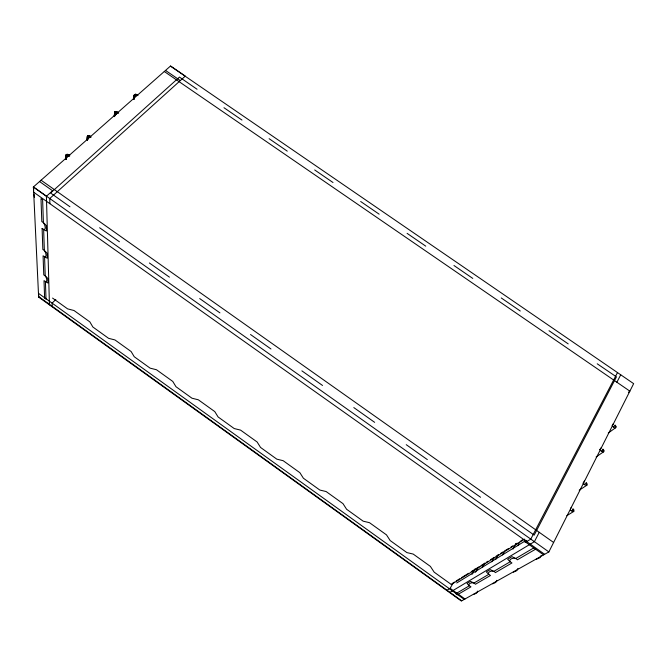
<?xml version="1.0" encoding="UTF-8"?>
<svg xmlns="http://www.w3.org/2000/svg" width="667" height="667" viewBox="0 0 667 667"><rect width="100%" height="100%" fill="white"/><g stroke="black" fill="none" stroke-linecap="round" stroke-linejoin="round"><path stroke-width="1" d="M66.025 159.305L66.208 154.811L67.292 154.219L69.143 154.761M66.025 159.313L66.033 155.169L66.692 154.377L69.835 155.803M66.208 154.811L66.191 158.954L66.208 154.811L68.134 154.486L66.642 154.636M89.395 135.768L87.485 136.093L87.36 140.245L87.485 136.093L88.569 135.493L90.395 136.026M91.104 137.018L87.994 135.643L87.327 136.443L87.219 139.553L87.485 136.093M87.335 140.028L87.327 136.443M114.499 116.041L114.582 112.465L115.266 111.656L118.709 112.748M114.524 115.224L114.741 112.123L115.825 111.522L117.617 112.031M118.342 112.965L115.266 111.656L114.582 112.465L114.299 116.592L114.741 112.123M114.299 116.617L114.582 112.465M114.849 116.108L115.074 113.006M114.949 115.508L114.707 112.923M133.992 98.983L134.384 94.847L135.459 94.239L136.693 94.506M134.075 98.716L134.234 95.173L134.776 94.697M134.384 94.847L133.842 99.308L134.234 95.173L134.917 94.372L137.977 95.631M133.842 99.291L134.234 95.173M134.542 98.199L134.367 95.623M477.605 591.137L476.555 593.163L473.653 594.447M496.832 580.315L495.756 582.416L492.596 583.825M517.926 568.442L516.833 570.627L513.382 572.178M541.104 555.528L540.07 557.62L536.276 559.346M571.286 507.337L570.794 508.312M548.866 551.917L33.425 186.943L38.636 297.09L461.364 601.017L548.866 551.917L633.65 383.658L170.427 66.091M539.244 532.316L534.4 541.671L449.608 592.563M616.875 382.233L620.727 374.796M617.5 372.586L530.79 539.119L525.713 542.213L543.588 554.877M524.412 541.963L525.371 540.12M525.713 542.213L526.68 540.37M517.717 545.664L519.651 542.004M513.006 549.099L515.924 543.588M502.61 554.927L505.052 550.367M495.614 559.588L498.066 555.027M491.787 561.856L494.247 557.279M482.349 567.584L484.826 563.031M472.019 574.337L475.021 568.859M475.504 572.278L477.981 567.734M52.56 298.074L67.609 308.871L73.987 310.505L89.845 321.886L92.863 327.005L108.596 338.327L114.966 339.945L131.124 351.534L134.242 356.728L150.108 368.142L156.47 369.743L172.77 381.432L175.971 386.702L191.979 398.216L198.332 399.8L214.774 411.589L218.076 416.942L234.217 428.556L240.562 430.115L257.145 442.004L260.539 447.44L276.83 459.163L283.158 460.697L299.883 472.695L303.377 478.214L319.81 490.037L326.121 491.546L342.996 503.643L346.59 509.254L363.165 521.177L369.468 522.67L386.493 534.876L390.187 540.57L406.912 552.601L413.198 554.069L430.373 566.383L434.167 572.161L451.317 584.492L454.419 582.049M446.673 590.453L450.158 588.327L453.193 582.883M612.623 425.029L613.382 423.52M55.828 299.483L52.126 303.143L52.209 306.745M49.441 304.861L46.407 196.265L52.551 190.745L39.545 181.549M583.241 482.925L584.425 480.965M33.658 190.103L33.35 187.01L170.552 65.983L185.309 76.096L49.758 198.508L49.875 203.702M628.406 392.279L629.873 391.154L164.29 71.502M608.262 433.016L615.824 427.589L615.916 426.23L615.057 425.021M573.553 511.622L573.953 509.972L573.003 508.746M586.677 485.409L587.077 483.775L586.16 482.558M596.115 456.953L603.768 451.667L603.852 450.308L602.968 449.091M603.452 451.918L603.885 450.875L602.935 449.575M615.524 427.822L615.958 426.78L615.032 425.488M579.206 490.203L587.002 485.151L586.118 483.075M456.186 580.957L459.721 578.764M461.489 577.672L468.567 573.287M471.219 571.636L473.87 569.993M475.646 568.901L479.181 566.708M480.949 565.608L484.484 563.415M486.251 562.323L488.027 561.222M490.679 559.58L493.33 557.937M495.981 556.295L498.633 554.652M500.408 553.552L503.06 551.909M505.711 550.267L508.362 548.616M511.014 546.973L512.79 545.881M515.441 544.239L517.208 543.138M520.744 540.945L522.511 539.853M451.317 584.492L524.687 539.128M456.695 582.983L525.929 540.487M566.808 515.691L573.887 511.356L572.953 509.288M533.75 547.907L515.749 558.487L511.931 556.653L507.654 559.204L510.097 561.806L493.83 571.369L490.237 569.601L486.368 571.911L488.711 574.379L473.945 583.058L470.543 581.357L467.025 583.458L469.285 585.801L455.811 593.713L457.32 594.797L470.944 586.86C465.191 583.95 473.487 580.899 475.429 584.25L490.462 575.488C484.434 572.378 493.313 569.118 495.381 572.619L511.939 562.973C505.611 559.63 515.149 556.136 517.375 559.805L535.576 549.199M599.875 449.533L601.267 447.557M137.235 94.731L135.368 94.739L137.027 95.114L136.06 94.981M87.911 135.926L88.536 135.968M115.149 111.964L115.75 112.006M116.45 112.248L117.425 112.398M89.253 136.21L90.228 136.376M68.017 154.919L68.993 155.103L67.275 154.677M134.751 94.864L135.985 95.131M115.083 112.164L117.967 113.39M87.802 136.168L90.72 137.46M66.5 154.919L69.435 156.253M135.459 94.239L136.235 94.514M223.979 107.72L241.954 120.052M269.118 138.694L287.26 151.142M314.682 169.952L333 182.516M360.672 201.501L379.156 214.182M407.087 233.35L425.754 246.156M453.952 265.499L472.786 278.422M501.251 297.957L520.268 311.005M549.008 330.715L568.209 343.889M597.223 363.798L616.441 376.888L534.2 535.126L512.831 520.085M99.625 227.764L119.443 241.787M149.4 262.981L169.426 277.147M199.7 298.566L219.935 312.873M250.525 334.517L270.969 348.983M301.884 370.852L322.545 385.468M353.785 407.57L374.662 422.344M406.236 444.672L427.339 459.605M459.246 482.183L480.582 497.274M115.683 113.94L116.625 114.432L115.099 113.44M165.524 70.419L180.34 80.582M41.071 180.207L553.618 542.479M33.35 187.01L46.407 196.265M33.683 192.221L544.631 554.294M450.158 588.327L464.982 598.991M464.257 599.4L38.519 293.363L38.694 297.023L38.678 296.573L461.731 600.817M134.751 96.131L135.326 96.615M88.436 137.969L87.444 136.927M67.15 156.737L66.033 155.169M69.968 206.787L50.584 192.996L179.473 77.089L197.065 89.253M572.511 509.73L573.462 510.955M585.684 483.5L586.601 484.726M602.509 449.992L603.402 451.209M614.615 425.888L615.483 427.097M572.561 510.947L572.97 511.647M585.718 484.717L586.11 485.434M602.534 451.2L602.91 451.934M614.632 427.097L614.982 427.83M34.067 194.23L34.367 197.315M66.542 156.211L66.533 158.279L66.542 156.211M87.836 137.46L87.761 139.536L87.836 137.46M42.104 228.464L42.846 249.541C45.873 250 48.091 259.822 43.072 255.803L43.772 274.962C46.673 275.354 48.666 284.517 44.014 280.64L44.622 298.124L46.015 299.116L45.423 281.841L47.982 282.983L47.849 278.456L45.223 275.88L44.572 257.003L47.249 258.162L47.099 253.21L44.355 250.484L43.647 229.79L46.448 230.957L46.281 225.513L43.405 222.62L42.621 199.825L40.979 198.658L41.821 221.644C44.964 222.103 47.44 232.725 42.104 228.464M613.565 427.197L612.206 425.671L613.565 427.197M601.459 451.284L600.083 449.716L601.459 451.284M584.634 484.776L583.233 483.15L584.634 484.776M571.461 510.98L570.568 510.172L571.461 510.98"/></g></svg>
